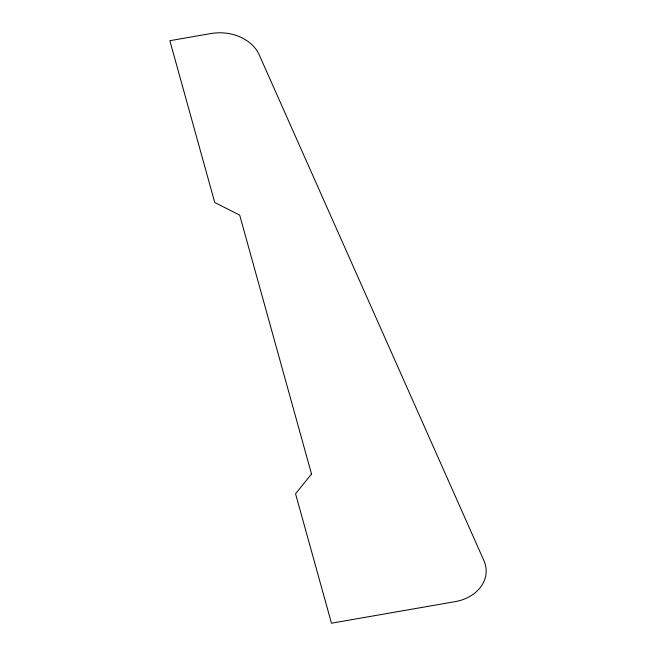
<?xml version="1.0" encoding="UTF-8"?>
<svg xmlns="http://www.w3.org/2000/svg" width="656" height="656" viewBox="0 0 656 656"><rect width="100%" height="100%" fill="white"/><g stroke="black" fill="none" stroke-linecap="round" stroke-linejoin="round"><path stroke-width="0.98" d="M311.518 474.009L295.553 493.755L331.469 623.2L454.19 601.806A39.516 31.267 -0.1 0 0 483.964 560.724L259.251 54.915A41.886 33.136 -0.1 0 0 210.765 33.563L169.855 40.697L214.75 202.507L239.686 215.119L311.518 474.009"/></g></svg>
